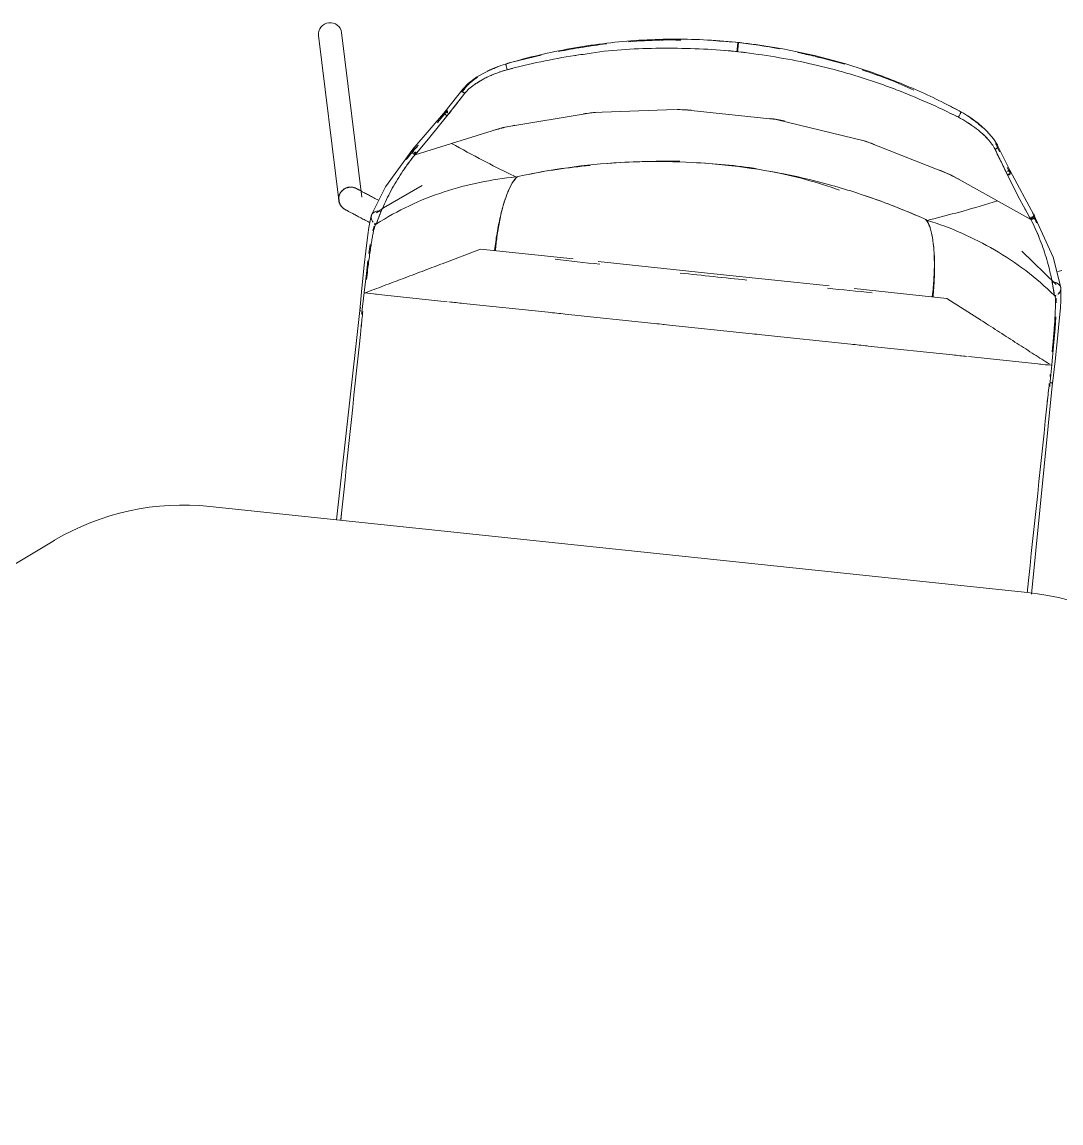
# Model space of a CAD drawing. Header units: millimetres. Extents: x 90978 to 295199, y -4084 to 97293.
# Drawn here: x 159467 to 160166, y 29326 to 30067 of the extents above; entities that cross this region are included whole.
import ezdxf

# ---------------------------------------------------------------- set-up
doc = ezdxf.new("R2010")
doc.units = ezdxf.units.MM
doc.header["$MEASUREMENT"] = 0
doc.layers.add('I-FURN', color=8, linetype='CONTINUOUS', lineweight=9)

msp = doc.modelspace()

# ---------------------------------------------------------------- linework, layer by layer
at = {"layer": 'I-FURN'}
for p, q in [((159666.91, 30058.28), (159680.49, 29947.44)), ((159695.97, 29949.33), (159682.39, 30060.18)), ((159948.39, 30047.48), (159948.42, 30047.79)), ((159948.42, 30047.79), (159948.48, 30048.28)), ((159948.48, 30048.28), (159948.54, 30048.92)), ((159948.54, 30048.92), (159948.62, 30049.67)), ((159948.62, 30049.67), (159948.71, 30050.47)), ((159948.71, 30050.47), (159948.79, 30051.27)), ((159948.79, 30051.27), (159948.87, 30052.01)), ((159948.88, 30047.74), (159948.84, 30047.43)), ((159948.87, 30052.01), (159948.93, 30052.66)), ((159948.93, 30048.23), (159948.88, 30047.74)), ((159948.93, 30052.66), (159948.99, 30053.15)), ((159949, 30048.87), (159948.93, 30048.23)), ((159948.99, 30053.15), (159949.02, 30053.46)), ((159949.08, 30049.62), (159949, 30048.87)), ((159949.02, 30053.46), (159949.03, 30053.56)), ((159949.16, 30050.42), (159949.08, 30049.62)), ((159949.24, 30051.22), (159949.16, 30050.42)), ((159949.32, 30051.97), (159949.24, 30051.22)), ((159949.39, 30052.61), (159949.32, 30051.97)), ((159949.44, 30053.1), (159949.39, 30052.61)), ((159949.48, 30053.41), (159949.44, 30053.1)), ((159949.49, 30053.52), (159949.48, 30053.41)), ((159782.54, 30035.17), (159777.63, 30032.72)), ((159787.59, 30037.27), (159782.54, 30035.17)), ((159792.79, 30039.02), (159792.82, 30038.92)), ((159792.82, 30038.92), (159792.87, 30038.71)), ((159792.87, 30038.71), (159792.96, 30038.4)), ((159792.96, 30038.4), (159793.06, 30038.02)), ((159793.06, 30038.02), (159793.18, 30037.58)), ((159793.18, 30037.58), (159793.31, 30037.11)), ((159793.31, 30037.11), (159793.45, 30036.64)), ((159793.45, 30036.64), (159793.57, 30036.19)), ((159793.57, 30036.19), (159793.68, 30035.8)), ((159793.68, 30035.8), (159793.77, 30035.49)), ((159793.77, 30035.49), (159793.83, 30035.27)), ((159793.83, 30035.27), (159793.86, 30035.16)), ((159767.65, 30025.94), (159763.98, 30022.01)), ((159773.21, 30030.08), (159767.65, 30025.94)), ((159777.63, 30032.72), (159773.21, 30030.08)), ((159764.02, 30022.08), (159752.17, 30007.03)), ((159753.06, 30003.66), (159765.41, 30019.46)), ((159765.81, 30023.23), (159763.43, 30020.18)), ((159763.78, 30021.59), (159763.74, 30021.19)), ((159763.93, 30021.95), (159763.78, 30021.59)), ((159763.81, 30020.78), (159763.99, 30020.39)), ((159764.18, 30022.25), (159763.93, 30021.95)), ((159763.99, 30020.39), (159764.26, 30020.04)), ((159764.51, 30022.46), (159764.18, 30022.25)), ((159764.26, 30020.04), (159764.61, 30019.76)), ((159764.9, 30022.57), (159764.51, 30022.46)), ((159764.61, 30019.76), (159765, 30019.56)), ((159765.32, 30022.58), (159764.9, 30022.57)), ((159765, 30019.56), (159765.43, 30019.46)), ((159752.28, 30007.17), (159730.44, 29981.61)), ((159741.85, 29989.77), (159753.06, 30003.66)), ((159753.4, 30007.5), (159747.2, 29999.82)), ((159751.9, 30005.65), (159751.85, 30006.07)), ((159751.9, 30006.49), (159752.06, 30006.86)), ((159752.07, 30005.24), (159751.9, 30005.65)), ((159751.94, 30006.2), (159752, 30005.77)), ((159752.15, 30006.99), (159752, 30006.61)), ((159752, 30005.77), (159752.17, 30005.36)), ((159752.06, 30006.86), (159752.31, 30007.18)), ((159752.33, 30004.87), (159752.07, 30005.24)), ((159752.41, 30007.3), (159752.15, 30006.99)), ((159752.17, 30005.36), (159752.42, 30004.99)), ((159752.31, 30007.18), (159752.65, 30007.41)), ((159752.67, 30004.56), (159752.33, 30004.87)), ((159752.74, 30007.54), (159752.41, 30007.3)), ((159752.42, 30004.99), (159752.76, 30004.69)), ((159753.07, 30004.34), (159752.67, 30004.56)), ((159752.76, 30004.69), (159753.16, 30004.46)), ((159753.5, 30004.22), (159753.07, 30004.34)), ((159753.16, 30004.46), (159753.59, 30004.34)), ((159753.47, 30007.59), (159753.48, 30005.86)), ((159753.58, 30006.02), (159753.57, 30007.71)), ((159851.69, 30006.35), (159790.81, 29996.21)), ((159907.15, 30008.39), (159851.69, 30006.35)), ((159913.42, 30008.2), (159907.78, 30008.37)), ((159974.85, 30001.72), (159913.42, 30008.2)), ((160097.41, 30003.17), (160097.47, 30003.27)), ((160097.47, 30003.27), (160097.57, 30003.47)), ((160097.57, 30003.47), (160097.72, 30003.76)), ((160097.72, 30003.76), (160097.91, 30004.12)), ((160097.91, 30004.12), (160098.13, 30004.53)), ((160098.13, 30004.53), (160098.35, 30004.96)), ((160098.35, 30004.96), (160098.58, 30005.39)), ((160098.58, 30005.39), (160098.79, 30005.8)), ((160098.79, 30005.8), (160098.97, 30006.16)), ((160098.97, 30006.16), (160099.12, 30006.44)), ((160099.12, 30006.44), (160099.22, 30006.63)), ((160099.22, 30006.63), (160099.26, 30006.72)), ((160103.98, 30003.93), (160108.49, 30000.82)), ((159790.81, 29996.21), (159731.93, 29977.97)), ((160034.85, 29987.05), (159974.85, 30001.72)), ((160108.49, 30000.82), (160112.78, 29997.4)), ((160112.78, 29997.4), (160116.56, 29993.9)), ((159731.93, 29977.97), (159741.85, 29989.77)), ((160116.56, 29993.9), (160121.12, 29988.69)), ((160121.12, 29988.69), (160123.9, 29984.08)), ((159730.44, 29981.61), (159711.94, 29956.35)), ((159729.99, 29980.83), (159730.19, 29981.27)), ((159730.19, 29981.27), (159731.04, 29979.73)), ((159733.49, 29983.53), (159732.22, 29982.08)), ((160092.27, 29964.44), (160034.85, 29987.05)), ((160124.85, 29975.92), (160121.96, 29981.88)), ((160122.38, 29985.63), (160125.07, 29980.1)), ((160123.83, 29984.24), (160132.44, 29966.74)), ((159729.9, 29980.36), (159729.99, 29980.83)), ((159729.92, 29979.88), (159729.9, 29980.36)), ((159730.05, 29979.42), (159729.92, 29979.88)), ((159730.28, 29978.99), (159730.05, 29979.42)), ((159731.01, 29978.36), (159730.61, 29978.64)), ((159731.46, 29978.19), (159731.01, 29978.36)), ((159731.24, 29979.37), (159731.94, 29978.11)), ((159731.94, 29978.11), (159731.46, 29978.19)), ((159731.94, 29978.11), (159732.07, 29979.91)), ((159731.94, 29978.11), (159732.07, 29979.91)), ((159731.94, 29978.11), (159732.02, 29979.88)), ((159732.02, 29979.88), (159731.94, 29978.11)), ((160130.76, 29963.86), (160127.95, 29969.55)), ((160130.35, 29969.41), (160131.22, 29967.68)), ((160131.1, 29967.92), (160130.78, 29966.47)), ((160131.22, 29967.68), (160132.27, 29965.58)), ((160132.15, 29967.29), (160131.87, 29967.58)), ((160132.33, 29966.92), (160132.15, 29967.29)), ((160132.25, 29967.12), (160148.28, 29937.58)), ((160132.41, 29966.52), (160132.33, 29966.92)), ((160132.37, 29966.11), (160132.41, 29966.52)), ((160146.06, 29934.33), (160092.27, 29964.44)), ((160130.37, 29964.63), (160130.82, 29964.67)), ((160138.82, 29947.93), (160130.76, 29963.86)), ((160130.82, 29964.67), (160131.25, 29964.8)), ((160131.25, 29964.8), (160131.65, 29965.03)), ((160131.65, 29965.03), (160131.98, 29965.33)), ((160131.98, 29965.33), (160132.23, 29965.7)), ((159681.12, 29951.29), (159681.25, 29951.59)), ((159681.25, 29951.59), (159681.39, 29951.87)), ((159681.39, 29951.87), (159681.43, 29951.95)), ((159681.43, 29951.95), (159681.58, 29952.23)), ((159681.58, 29952.23), (159681.75, 29952.5)), ((159681.75, 29952.5), (159681.93, 29952.77)), ((159681.93, 29952.77), (159682.12, 29953.03)), ((159682.12, 29953.03), (159682.31, 29953.28)), ((159682.31, 29953.28), (159682.52, 29953.52)), ((159682.52, 29953.52), (159682.74, 29953.76)), ((159682.74, 29953.76), (159682.97, 29953.98)), ((159682.97, 29953.98), (159683.2, 29954.2)), ((159683.2, 29954.2), (159683.45, 29954.4)), ((159683.45, 29954.4), (159683.7, 29954.6)), ((159683.7, 29954.6), (159683.96, 29954.79)), ((159683.96, 29954.79), (159684.23, 29954.96)), ((159684.23, 29954.96), (159684.5, 29955.13)), ((159684.5, 29955.13), (159684.78, 29955.28)), ((159684.78, 29955.28), (159685.07, 29955.42)), ((159685.07, 29955.42), (159685.36, 29955.56)), ((159685.36, 29955.56), (159685.66, 29955.68)), ((159685.66, 29955.68), (159685.96, 29955.78)), ((159685.96, 29955.78), (159686.26, 29955.88)), ((159686.26, 29955.88), (159686.57, 29955.96)), ((159686.57, 29955.96), (159686.89, 29956.03)), ((159686.89, 29956.03), (159687.2, 29956.09)), ((159687.2, 29956.09), (159687.52, 29956.13)), ((159687.52, 29956.13), (159687.84, 29956.17)), ((159687.84, 29956.17), (159688.15, 29956.19)), ((159688.15, 29956.19), (159688.47, 29956.19)), ((159688.47, 29956.19), (159688.79, 29956.19)), ((159688.79, 29956.19), (159689.11, 29956.17)), ((159689.11, 29956.17), (159689.43, 29956.14)), ((159689.43, 29956.14), (159689.75, 29956.09)), ((159689.75, 29956.09), (159690.06, 29956.04)), ((159690.06, 29956.04), (159690.38, 29955.97)), ((159690.38, 29955.97), (159690.69, 29955.89)), ((159690.69, 29955.89), (159690.99, 29955.79)), ((159690.99, 29955.79), (159691.29, 29955.69)), ((159691.29, 29955.69), (159691.59, 29955.57)), ((159691.59, 29955.57), (159691.88, 29955.44)), ((159691.88, 29955.44), (159692.17, 29955.3)), ((159692.17, 29955.3), (159692.25, 29955.26)), ((159692.25, 29955.25), (159692.25, 29955.26)), ((159692.25, 29955.26), (159692.26, 29955.25)), ((159692.29, 29955.23), (159692.25, 29955.25)), ((159692.26, 29955.25), (159692.32, 29955.22)), ((159692.37, 29955.19), (159692.29, 29955.23)), ((159692.32, 29955.22), (159692.4, 29955.17)), ((159692.47, 29955.14), (159692.37, 29955.19)), ((159692.4, 29955.17), (159692.44, 29955.15)), ((159692.61, 29955.06), (159692.47, 29955.14)), ((159692.79, 29954.97), (159692.61, 29955.06)), ((159693, 29954.86), (159692.79, 29954.97)), ((159693.24, 29954.73), (159693, 29954.86)), ((159693.51, 29954.58), (159693.24, 29954.73)), ((159693.82, 29954.42), (159693.51, 29954.58)), ((159694.15, 29954.24), (159693.82, 29954.42)), ((159694.52, 29954.05), (159694.15, 29954.24)), ((159694.92, 29953.83), (159694.52, 29954.05)), ((159695.35, 29953.6), (159694.92, 29953.83)), ((159695.81, 29953.36), (159695.35, 29953.6)), ((159696.3, 29953.1), (159695.81, 29953.36)), ((159696.81, 29952.83), (159696.3, 29953.1)), ((159697.35, 29952.54), (159696.81, 29952.83)), ((159697.92, 29952.24), (159697.35, 29952.54)), ((159698.51, 29951.92), (159697.92, 29952.24)), ((159699.13, 29951.59), (159698.51, 29951.92)), ((159699.77, 29951.25), (159699.13, 29951.59)), ((159711.94, 29956.35), (159702.62, 29937.47)), ((159736.55, 29957.14), (159710.59, 29942.25)), ((159680.49, 29948.18), (159680.5, 29948.5)), ((159680.5, 29947.86), (159680.49, 29948.18)), ((159680.5, 29948.5), (159680.51, 29948.82)), ((159680.52, 29947.54), (159680.5, 29947.86)), ((159680.51, 29948.82), (159680.55, 29949.14)), ((159680.55, 29947.22), (159680.52, 29947.54)), ((159680.55, 29949.14), (159680.59, 29949.45)), ((159680.59, 29946.9), (159680.55, 29947.22)), ((159680.59, 29949.45), (159680.65, 29949.77)), ((159680.65, 29946.59), (159680.59, 29946.9)), ((159680.65, 29949.77), (159680.72, 29950.08)), ((159680.72, 29946.28), (159680.65, 29946.59)), ((159680.72, 29950.08), (159680.8, 29950.39)), ((159680.8, 29945.97), (159680.72, 29946.28)), ((159680.8, 29950.39), (159680.89, 29950.7)), ((159680.9, 29945.66), (159680.8, 29945.97)), ((159680.89, 29950.7), (159681, 29951)), ((159681.01, 29945.36), (159680.9, 29945.66)), ((159681, 29951), (159681.12, 29951.29)), ((159681.13, 29945.06), (159681.01, 29945.36)), ((159681.26, 29944.77), (159681.13, 29945.06)), ((159681.4, 29944.49), (159681.26, 29944.77)), ((159681.55, 29944.21), (159681.4, 29944.49)), ((159681.72, 29943.93), (159681.55, 29944.21)), ((159700.44, 29950.9), (159699.77, 29951.25)), ((159701.12, 29950.54), (159700.44, 29950.9)), ((159701.82, 29950.16), (159701.12, 29950.54)), ((159702.55, 29949.78), (159701.82, 29950.16)), ((159703.29, 29949.38), (159702.55, 29949.78)), ((159704.04, 29948.98), (159703.29, 29949.38)), ((159704.82, 29948.57), (159704.04, 29948.98)), ((159705.6, 29948.15), (159704.82, 29948.57)), ((159706.4, 29947.72), (159705.6, 29948.15)), ((159707.21, 29947.29), (159706.4, 29947.72)), ((160146.06, 29934.33), (160138.82, 29947.93)), ((159681.89, 29943.66), (159681.72, 29943.93)), ((159682.08, 29943.4), (159681.89, 29943.66)), ((159682.28, 29943.15), (159682.08, 29943.4)), ((159682.48, 29942.91), (159682.28, 29943.15)), ((159682.7, 29942.67), (159682.48, 29942.91)), ((159682.93, 29942.44), (159682.7, 29942.67)), ((159683.16, 29942.23), (159682.93, 29942.44)), ((159683.4, 29942.02), (159683.16, 29942.23)), ((159683.65, 29941.82), (159683.4, 29942.02)), ((159683.91, 29941.63), (159683.65, 29941.82)), ((159684.18, 29941.45), (159683.91, 29941.63)), ((159684.45, 29941.29), (159684.18, 29941.45)), ((159684.73, 29941.13), (159684.45, 29941.29)), ((159684.76, 29941.11), (159684.73, 29941.13)), ((159684.73, 29941.13), (159684.73, 29941.13)), ((159684.73, 29941.13), (159684.75, 29941.12)), ((159684.75, 29941.12), (159684.8, 29941.09)), ((159684.83, 29941.08), (159684.76, 29941.11)), ((159684.8, 29941.09), (159684.89, 29941.05)), ((159684.92, 29941.03), (159684.83, 29941.08)), ((159684.89, 29941.05), (159685.01, 29940.98)), ((159685.01, 29940.98), (159685.16, 29940.9)), ((159685.16, 29940.9), (159685.35, 29940.8)), ((159685.35, 29940.8), (159685.57, 29940.69)), ((159685.57, 29940.69), (159685.82, 29940.55)), ((159685.82, 29940.55), (159686.1, 29940.4)), ((159686.1, 29940.4), (159686.42, 29940.23)), ((159686.42, 29940.23), (159686.77, 29940.05)), ((159686.77, 29940.05), (159687.15, 29939.84)), ((159687.15, 29939.84), (159687.56, 29939.62)), ((159687.56, 29939.62), (159688, 29939.39)), ((159688, 29939.39), (159688.47, 29939.14)), ((159688.47, 29939.14), (159688.97, 29938.88)), ((159688.97, 29938.88), (159689.49, 29938.6)), ((159689.49, 29938.6), (159690.05, 29938.3)), ((159690.05, 29938.3), (159690.62, 29938)), ((159690.62, 29938), (159691.23, 29937.68)), ((159691.23, 29937.68), (159691.85, 29937.34)), ((159691.85, 29937.34), (159692.5, 29937)), ((159692.5, 29937), (159693.17, 29936.64)), ((159693.17, 29936.64), (159693.86, 29936.27)), ((159702.38, 29936.94), (159700.73, 29928.92)), ((159702.85, 29937.88), (159702.38, 29936.94)), ((159702.44, 29936.94), (159702.88, 29938)), ((159703.22, 29938.37), (159702.85, 29937.88)), ((159703.66, 29938.83), (159703.22, 29938.37)), ((159704.75, 29939.57), (159703.66, 29938.83)), ((159706.1, 29940), (159704.75, 29939.57)), ((159710.59, 29942.25), (159706.01, 29938.81)), ((159707.59, 29940.05), (159706.1, 29940)), ((159709.09, 29939.66), (159707.59, 29940.05)), ((160146.08, 29934.47), (160148.45, 29937.19)), ((160148.28, 29937.58), (160161.11, 29909.02)), ((160148.45, 29937.19), (160148.55, 29936.72)), ((160148.55, 29936.72), (160148.55, 29936.24)), ((159693.86, 29936.27), (159694.57, 29935.89)), ((159694.57, 29935.89), (159695.3, 29935.51)), ((159695.3, 29935.51), (159696.05, 29935.11)), ((159696.05, 29935.11), (159696.81, 29934.7)), ((159696.81, 29934.7), (159697.59, 29934.29)), ((159697.59, 29934.29), (159698.38, 29933.87)), ((159698.38, 29933.87), (159699.19, 29933.44)), ((159699.19, 29933.44), (159700, 29933.01)), ((159700, 29933.01), (159700.83, 29932.57)), ((159700.83, 29932.57), (159701.66, 29932.12)), ((159702.46, 29934.62), (159702.3, 29935.78)), ((159702.92, 29933.53), (159702.46, 29934.62)), ((159703.4, 29926.75), (159704.24, 29929.77)), ((159704.64, 29930.74), (159705.18, 29931.48)), ((160146.33, 29936.26), (160146.08, 29934.46)), ((160146.33, 29936.26), (160146.08, 29934.46)), ((160146.38, 29936.21), (160146.08, 29934.47)), ((160146.57, 29934.44), (160146.08, 29934.47)), ((160146.09, 29934.46), (160146.37, 29936.22)), ((160147.05, 29934.52), (160146.57, 29934.44)), ((160147.5, 29934.71), (160147.05, 29934.52)), ((160147.89, 29934.99), (160147.5, 29934.71)), ((160148.2, 29935.35), (160147.89, 29934.99)), ((160148.43, 29935.78), (160148.2, 29935.35)), ((160148.55, 29936.24), (160148.43, 29935.78)), ((159700.03, 29924.03), (159698.67, 29913.03)), ((159700.73, 29928.92), (159700.03, 29924.03)), ((159700.84, 29911.56), (159701.7, 29917.51)), ((159750.03, 29904.56), (159775.96, 29914.36)), ((159775.96, 29914.36), (159838.3, 29907.79)), ((159698.67, 29913.03), (159697.61, 29903.53)), ((160163.25, 29890.61), (160140.07, 29912.99)), ((160161.11, 29909.02), (160166.29, 29888.61)), ((159697.61, 29903.53), (159696.05, 29888.22)), ((159699.09, 29897.97), (159700.16, 29906.52)), ((159855.13, 29906.02), (159932.85, 29897.83)), ((160165.27, 29899.58), (160164.4, 29899.33)), ((160166.14, 29899.83), (160165.27, 29899.58)), ((160166.98, 29900.07), (160166.14, 29899.83)), ((159697.59, 29885.2), (159699.09, 29897.97)), ((159699.15, 29893.91), (159699.8, 29898.63)), ((159699.8, 29898.63), (159699.82, 29898.76)), ((159932.85, 29897.83), (160010.57, 29889.64)), ((160160.41, 29892.1), (160161.97, 29892.17)), ((160161.97, 29892.17), (160163.41, 29891.81)), ((159696.05, 29888.22), (159694.61, 29873.13)), ((159696.09, 29871.91), (159697.59, 29885.2)), ((160027.39, 29887.87), (160089.74, 29881.3)), ((160163.41, 29891.81), (160164.64, 29891.1)), ((160164.64, 29891.1), (160165.55, 29890.15)), ((160165.85, 29885.79), (160165.17, 29884.82)), ((160165.55, 29890.15), (160165.89, 29889.61)), ((160166.25, 29886.89), (160165.85, 29885.79)), ((160165.89, 29889.61), (160166.14, 29889.06)), ((160166.14, 29889.18), (160166.35, 29888.05)), ((160166.14, 29889.06), (160166.41, 29888.04)), ((160166.35, 29888.05), (160166.25, 29886.89)), ((160166.41, 29888.04), (160166.35, 29879.85)), ((159753.56, 29879.05), (159705.21, 29884.15)), ((159821.44, 29871.9), (159764.42, 29877.91)), ((160089.74, 29881.3), (160113.06, 29866.31)), ((160162.54, 29883.28), (160162.91, 29882.44)), ((160163.1, 29881.41), (160163.29, 29878.29)), ((160166.35, 29879.85), (160166.01, 29874.92)), ((159694.84, 29875.11), (159678.89, 29732.21)), ((159694.86, 29875.14), (159694.86, 29875.07)), ((159695.32, 29875.22), (159695.01, 29875.19)), ((159695.02, 29874.99), (159695.33, 29874.9)), ((159695.9, 29870.68), (159696.09, 29871.91)), ((159892.76, 29864.38), (159832.87, 29870.69)), ((160166.01, 29874.92), (160165.06, 29863.88)), ((159958.67, 29857.44), (159898.85, 29863.74)), ((160163.02, 29868.93), (160162.49, 29861.02)), ((160165.06, 29863.88), (160164.11, 29854.37)), ((160025.01, 29850.45), (159965.14, 29856.75)), ((160162.49, 29861.02), (160161.5, 29849.24)), ((160093.45, 29843.23), (160036.61, 29849.22)), ((160161.5, 29849.24), (160160.31, 29836.45)), ((160160.96, 29850.17), (160160.6, 29845.28)), ((160164.11, 29854.37), (160162.44, 29839.07)), ((160152.86, 29836.97), (160104.23, 29842.1)), ((160160.31, 29836.45), (160159, 29823.12)), ((160162.44, 29839.07), (160160.71, 29824.01)), ((160160.75, 29824.57), (160146.63, 29682.16)), ((160159, 29823.12), (160158.94, 29821.89)), ((160159.22, 29824.49), (160159.77, 29824.47)), ((160159.77, 29824.47), (160160.22, 29824.47)), ((160160.22, 29824.47), (160160.54, 29824.49)), ((160160.6, 29824.69), (160160.3, 29824.78)), ((160160.54, 29824.49), (160160.72, 29824.54)), ((160160.74, 29824.61), (160160.6, 29824.69)), ((160160.72, 29824.54), (160160.74, 29824.61)), ((159533.04, 29736.72), (159526.5, 29734.88)), ((159539.65, 29738.31), (159533.04, 29736.72)), ((159546.32, 29739.62), (159539.65, 29738.31)), ((159553.04, 29740.67), (159546.32, 29739.62)), ((159559.8, 29741.45), (159553.04, 29740.67)), ((159566.58, 29741.96), (159559.8, 29741.45)), ((159573.37, 29742.2), (159566.58, 29741.96)), ((159580.17, 29742.17), (159573.37, 29742.2)), ((159586.96, 29741.86), (159580.17, 29742.17)), ((159593.74, 29741.28), (159586.96, 29741.86)), ((160143.81, 29683.32), (159593.74, 29741.28)), ((159513.65, 29730.41), (159507.38, 29727.79)), ((159520.03, 29732.77), (159513.65, 29730.41)), ((159526.5, 29734.88), (159520.03, 29732.77)), ((159495.17, 29721.81), (159489.25, 29718.47)), ((159501.21, 29724.92), (159495.17, 29721.81)), ((159507.38, 29727.79), (159501.21, 29724.92)), ((159488.41, 29717.96), (158836.13, 29326.28)), ((159489.25, 29718.47), (159488.41, 29717.96)), ((160150.56, 29682.48), (160143.81, 29683.32)), ((160157.64, 29681.31), (160150.56, 29682.48)), ((160164.67, 29679.87), (160157.64, 29681.31)), ((160171.63, 29678.14), (160164.67, 29679.87))]:
    msp.add_line(p, q, dxfattribs=at)
for centre, major_axis, ratio, start_param, end_param in [((159674.65, 30059.23), (7.74, 0.95), 0.972413, 1.570796, 3.141593), ((159674.65, 30059.23), (7.74, 0.95), 0.972413, 0, 1.570796), ((159688.23, 29948.38), (7.74, 0.95), 0.972413, 1.570796, 3.665191), ((159688.68, 29948.09), (3.76, 7.06), 0.991026, 2.094395, 3.141593)]:
    msp.add_ellipse(centre, major_axis=major_axis, ratio=ratio, start_param=start_param, end_param=end_param, dxfattribs=at)
for points, knots in [([(160097.87, 30007.49), (160087.64, 30013.01), (160066.78, 30023.13), (160023.41, 30039.75), (159975.31, 30051.31), (159923.28, 30056.21), (159879.73, 30055.57), (159836.47, 30050.2), (159808.26, 30043.56), (159794.31, 30039.48)], [0, 0, 0, 0, 0.111111, 0.222222, 0.444444, 0.583333, 0.722222, 0.861111, 1, 1, 1, 1]), ([(159828.44, 30047.48), (159833.69, 30048.49), (159844.36, 30050.28), (159855.1, 30051.94), (159860.56, 30052.67)], [-0.7681843, -0.7681843, -0.7681843, -0.7681843, -0.6666667, -0.5624253, -0.5624253, -0.5624253, -0.5624253]), ([(159943.2, 30047.88), (159927.79, 30049.31), (159896.84, 30050.21), (159865.73, 30048.74), (159850.42, 30046.43)], [-0.9637993, -0.9637993, -0.9637993, -0.9637993, -0.6666667, -0.3692167, -0.3692167, -0.3692167, -0.3692167]), ([(159850.43, 30046.27), (159848.59, 30046.03), (159844.87, 30045.55), (159841.17, 30044.95), (159839.32, 30044.62)], [-0.36909277, -0.36909277, -0.36909277, -0.36909277, -0.33333333, -0.29717322, -0.29717322, -0.29717322, -0.29717322]), ([(160044.38, 30025.83), (160029.75, 30030.95), (159999.94, 30039.69), (159969.35, 30044.73), (159954, 30046.68)], [0.3692011, 0.3692011, 0.3692011, 0.3692011, 0.6666667, 0.963795, 0.963795, 0.963795, 0.963795]), ([(159765.41, 30019.46), (159766.1, 30020.37), (159767.89, 30022.22), (159770.99, 30024.66), (159773.9, 30026.6), (159776.29, 30028.03), (159778.86, 30029.42), (159781.6, 30030.75), (159784.49, 30032.02), (159787.12, 30033.04), (159788.79, 30033.62), (159789.43, 30033.83)], [0, 0, 0, 0, 0.1666667, 0.3333333, 0.4166667, 0.5, 0.5833333, 0.6666667, 0.75, 0.8333333, 0.8844325, 0.8844325, 0.8844325, 0.8844325]), ([(159781.63, 30030.74), (159783.5, 30031.61), (159787.46, 30033.24), (159791.71, 30034.56), (159793.86, 30035.16)], [0.6666667, 0.6666667, 0.6666667, 0.6666667, 0.8333333, 0.9999397, 0.9999397, 0.9999397, 0.9999397]), ([(159794.31, 30039.48), (159792.16, 30038.83), (159788.98, 30037.77), (159784.95, 30036.11), (159783.02, 30035.23), (159782.09, 30034.77)], [0, 0, 0, 0, 0.1666667, 0.25, 0.3333333, 0.3333333, 0.3333333, 0.3333333]), ([(159793.86, 30035.16), (159793.85, 30035.19), (159793.8, 30035.37), (159793.69, 30035.78), (159793.55, 30036.3), (159793.34, 30037.09), (159793.13, 30037.88), (159792.99, 30038.4), (159792.88, 30038.82), (159792.84, 30038.99), (159792.83, 30039.02)], [-1, -1, -1, -1, -0.833333, -0.75, -0.666667, -0.5, -0.333333, -0.25, -0.166667, 0, 0, 0, 0]), ([(160032.65, 30035.01), (160038.92, 30032.95), (160050.7, 30028.92), (160062.05, 30023.92), (160067.35, 30021.48)], [0.5416307, 0.5416307, 0.5416307, 0.5416307, 0.6666667, 0.777539, 0.777539, 0.777539, 0.777539]), ([(159774.04, 30030.26), (159773.4, 30029.84), (159772.06, 30028.92), (159770.18, 30027.5), (159767.86, 30025.54), (159766.51, 30024.15), (159765.81, 30023.23)], [0.595807, 0.595807, 0.595807, 0.595807, 0.6666667, 0.75, 0.8333333, 1, 1, 1, 1]), ([(159773.73, 30030.28), (159772.72, 30029.6), (159771.06, 30028.46), (159769.87, 30027.36), (159769.44, 30026.92)], [0.553552, 0.553552, 0.553552, 0.553552, 0.6666667, 0.7441692, 0.7441692, 0.7441692, 0.7441692]), ([(160054.95, 30021.98), (160053.19, 30022.65), (160049.68, 30023.94), (160046.16, 30025.23), (160044.41, 30025.87)], [0.29718056, 0.29718056, 0.29718056, 0.29718056, 0.33333333, 0.36907718, 0.36907718, 0.36907718, 0.36907718]), ([(159753.5, 30004.22), (159755.4, 30006.61), (159759.29, 30011.55), (159763.35, 30016.77), (159765.43, 30019.46)], [0, 0, 0, 0, 0.5, 0.9998542, 0.9998542, 0.9998542, 0.9998542]), ([(159763.74, 30021.19), (159763.73, 30021.46), (159763.83, 30021.85), (159764.16, 30022.25), (159764.49, 30022.46), (159764.88, 30022.58), (159765.17, 30022.59), (159765.31, 30022.57)], [-0.5, -0.5, -0.5, -0.5, -0.3333333, -0.25, -0.1666667, -0.0833333, 0, 0, 0, 0]), ([(160099.23, 30006.74), (160099.22, 30006.72), (160099.19, 30006.65), (160099.09, 30006.45), (160098.94, 30006.16), (160098.7, 30005.68), (160098.33, 30004.95), (160097.96, 30004.23), (160097.71, 30003.74), (160097.56, 30003.46), (160097.46, 30003.26), (160097.42, 30003.19), (160097.41, 30003.17)], [-1, -1, -1, -1, -0.916667, -0.833333, -0.75, -0.666667, -0.5, -0.333333, -0.25, -0.166667, -0.083333, 0, 0, 0, 0]), ([(160113.46, 29996.47), (160112.75, 29997.11), (160111.27, 29998.41), (160108.88, 30000.34), (160106.33, 30002.24), (160102.74, 30004.7), (160099.84, 30006.41), (160097.87, 30007.49)], [0.5, 0.5, 0.5, 0.5, 0.5833333, 0.6666667, 0.75, 0.8333333, 1, 1, 1, 1]), ([(160114.69, 29995.58), (160113.39, 29996.83), (160110.46, 29999.4), (160105.23, 30003.23), (160101.3, 30005.59), (160099.26, 30006.72)], [-0.4938391, -0.4938391, -0.4938391, -0.4938391, -0.3333333, -0.1666667, 0, 0, 0, 0]), ([(159798.65, 29997.79), (159795.41, 29997.07), (159790.75, 29996.02), (159786.14, 29994.8), (159784.74, 29994.42)], [-0.11702564, -0.11702564, -0.11702564, -0.11702564, -0.09090909, -0.07954338, -0.07954338, -0.07954338, -0.07954338]), ([(160097.42, 30003.18), (160099.4, 30002.15), (160102.31, 30000.52), (160105.93, 29998.14), (160108.49, 29996.3), (160110.89, 29994.43), (160113.12, 29992.53), (160115.15, 29990.63), (160116.37, 29989.39), (160116.95, 29988.77)], [0, 0, 0, 0, 0.1666667, 0.25, 0.3333333, 0.4166667, 0.5, 0.5833333, 0.6666667, 0.6666667, 0.6666667, 0.6666667]), ([(160097.42, 30003.17), (160099.4, 30002.14), (160103.31, 29999.96), (160106.75, 29997.55), (160108.45, 29996.3)], [-0.9998845, -0.9998845, -0.9998845, -0.9998845, -0.8333333, -0.6666667, -0.6666667, -0.6666667, -0.6666667]), ([(160116.95, 29988.76), (160118.1, 29987.53), (160120.11, 29985.1), (160121.48, 29982.92), (160121.96, 29981.88)], [0.6668845, 0.6668845, 0.6668845, 0.6668845, 0.8333333, 1, 1, 1, 1]), ([(159731.94, 29978.1), (159731.75, 29978.12), (159731.39, 29978.21), (159730.89, 29978.47), (159730.46, 29978.85), (159730.05, 29979.48), (159729.84, 29980.4), (159730.13, 29981.27), (159730.6, 29981.81), (159731.21, 29982.18), (159731.76, 29982.28), (159732.13, 29982.24)], [-1, -1, -1, -1, -0.916667, -0.833333, -0.75, -0.666667, -0.5, -0.333333, -0.25, -0.166667, 0, 0, 0, 0]), ([(159732.12, 29982.22), (159731.65, 29982.27), (159731.02, 29982.12), (159730.44, 29981.64), (159730.26, 29981.4), (159730.19, 29981.27)], [-1, -1, -1, -1, -0.4, -0.2, 0, 0, 0, 0]), ([(159795.8, 29964.9), (159789.74, 29967.88), (159776.58, 29974.55), (159763.46, 29981.62), (159756.39, 29985.54)], [-0.9105873, -0.9105873, -0.9105873, -0.9105873, -0.5, -0.0187537, -0.0187537, -0.0187537, -0.0187537]), ([(160121.91, 29981.97), (160122.2, 29981.94), (160122.65, 29982), (160123.19, 29982.28), (160123.52, 29982.57), (160123.78, 29982.92), (160123.94, 29983.31), (160123.96, 29983.58), (160123.96, 29983.71)], [-1, -1, -1, -1, -0.8333333, -0.75, -0.6666667, -0.5833333, -0.5, -0.4166667, -0.4166667, -0.4166667, -0.4166667]), ([(160124, 29983.62), (160124.01, 29983.49), (160123.96, 29983.09), (160123.67, 29982.58), (160123.22, 29982.2), (160122.82, 29981.99), (160122.38, 29981.88), (160122.09, 29981.87), (160121.95, 29981.89)], [-0.5833333, -0.5833333, -0.5833333, -0.5833333, -0.5, -0.3333333, -0.25, -0.1666667, -0.0833333, 0, 0, 0, 0]), ([(160121.95, 29981.88), (160123.43, 29978.79), (160126.36, 29972.75), (160129.18, 29967.04), (160130.56, 29964.26)], [0.0046679, 0.0046679, 0.0046679, 0.0046679, 0.5, 1, 1, 1, 1]), ([(159716.55, 29955.37), (159718.74, 29959.35), (159723.51, 29967.18), (159729, 29974.53), (159731.94, 29978.11)], [0.5, 0.5, 0.5, 0.5, 0.75, 0.9999587, 0.9999587, 0.9999587, 0.9999587]), ([(160076.59, 29933.79), (160065.84, 29938.7), (160044.01, 29947.63), (159998.96, 29961.96), (159940.77, 29972.92), (159881.57, 29974.33), (159834.96, 29969.76), (159812.17, 29965.68), (159801.05, 29963.24)], [0, 0, 0, 0, 0.125, 0.25, 0.5, 0.75, 0.875, 0.9953796, 0.9953796, 0.9953796, 0.9953796]), ([(159861.45, 29972.16), (159869.14, 29972.75), (159885.23, 29973.4), (159901.49, 29973.77), (159909.97, 29973.71)], [-0.7825093, -0.7825093, -0.7825093, -0.7825093, -0.7, -0.609839, -0.609839, -0.609839, -0.609839]), ([(159705.71, 29931.31), (159707.13, 29935.31), (159710.35, 29943.3), (159716.36, 29955.43), (159722.41, 29965.37), (159726.51, 29971.11), (159728, 29973.09)], [0, 0, 0, 0, 0.25, 0.5, 0.75, 0.8847092, 0.8847092, 0.8847092, 0.8847092]), ([(159794.37, 29953.04), (159794.55, 29953.46), (159795.75, 29956.26), (159797.54, 29959.76), (159799.14, 29961.59), (159799.69, 29962.18)], [-0.3616622, -0.3616622, -0.3616622, -0.3616622, -0.3333333, -0.1666667, -0.0806272, -0.0806272, -0.0806272, -0.0806272]), ([(159801.2, 29963.33), (159800.52, 29962.91), (159799.16, 29961.7), (159797.78, 29959.76), (159797.08, 29958.61), (159797.07, 29958.59)], [-1, -1, -1, -1, -0.8928571, -0.7857143, -0.7840531, -0.7840531, -0.7840531, -0.7840531]), ([(160132.41, 29965.33), (160132.35, 29965.2), (160132.18, 29964.95), (160131.85, 29964.63), (160131.32, 29964.33), (160130.86, 29964.24), (160130.56, 29964.26)], [-0.4166667, -0.4166667, -0.4166667, -0.4166667, -0.3333333, -0.25, -0.1666667, 0, 0, 0, 0]), ([(159708.37, 29938.28), (159709.06, 29939.96), (159711.5, 29945.65), (159714.4, 29951.36), (159716.55, 29955.37)], [0.1451812, 0.1451812, 0.1451812, 0.1451812, 0.25, 0.4999807, 0.4999807, 0.4999807, 0.4999807]), ([(159785.33, 29913.38), (159785.8, 29917.46), (159786.9, 29925.35), (159789.15, 29936.63), (159791.67, 29945.87), (159793.46, 29950.83), (159794.28, 29952.82)], [-1, -1, -1, -1, -0.8333333, -0.6666667, -0.5, -0.3665398, -0.3665398, -0.3665398, -0.3665398]), ([(160123.71, 29946.83), (160115.98, 29944.46), (160101.68, 29940.27), (160087.43, 29936.55), (160080.87, 29934.88)], [-0.9812423, -0.9812423, -0.9812423, -0.9812423, -0.5, -0.0894127, -0.0894127, -0.0894127, -0.0894127]), ([(159790.67, 29941.88), (159789.91, 29939.01), (159788.5, 29932.83), (159786.89, 29923), (159786.22, 29916.45), (159785.96, 29913.32)], [-0.4285714, -0.4285714, -0.4285714, -0.4285714, -0.2857143, -0.1428571, -0.0148421, -0.0148421, -0.0148421, -0.0148421]), ([(160148.45, 29937.19), (160148.38, 29937.4), (160148.18, 29937.81), (160147.72, 29938.21), (160147.37, 29938.38), (160147.22, 29938.43)], [-1, -1, -1, -1, -0.7, -0.4, -0.2, -0.2, -0.2, -0.2]), ([(159705.59, 29931.42), (159705.45, 29931.47), (159705.17, 29931.15), (159704.71, 29929.82), (159704.25, 29928.06), (159703.74, 29925.7), (159703.17, 29922.67), (159702.58, 29919.15), (159701.74, 29913.68), (159700.86, 29907.43), (159699.96, 29900.49), (159699.52, 29896.94), (159699.29, 29895.12)], [-0.9696726, -0.9696726, -0.9696726, -0.9696726, -0.875, -0.8125, -0.75, -0.6875, -0.625, -0.5625, -0.5, -0.375, -0.3125, -0.25, -0.25, -0.25, -0.25]), ([(160075.26, 29934.45), (160076.03, 29933.71), (160077.09, 29932.12), (160078.02, 29929.81), (160078.31, 29928.95)], [0, 0, 0, 0, 0.1428571, 0.2159417, 0.2159417, 0.2159417, 0.2159417]), ([(160075.85, 29934.28), (160076.52, 29933.34), (160077.89, 29930.68), (160079.64, 29924.62), (160080.9, 29916.08), (160081.48, 29905.84), (160081.33, 29894.33), (160080.77, 29886.38), (160080.37, 29882.28)], [-0.9667206, -0.9667206, -0.9667206, -0.9667206, -0.8333333, -0.6666667, -0.5, -0.3333333, -0.1666667, 0, 0, 0, 0]), ([(160146.08, 29934.46), (160148.21, 29930.35), (160152.08, 29922.01), (160155.03, 29913.38), (160156.4, 29909.02)], [-0.9999636, -0.9999636, -0.9999636, -0.9999636, -0.75, -0.5, -0.5, -0.5, -0.5]), ([(160161.98, 29883.23), (160161.43, 29887.43), (160159.94, 29895.92), (160156.6, 29909.04), (160152.9, 29919.58), (160150.3, 29925.64), (160149.47, 29927.47)], [-1, -1, -1, -1, -0.75, -0.5, -0.25, -0.1405219, -0.1405219, -0.1405219, -0.1405219]), ([(160081.14, 29910.14), (160081.22, 29908.25), (160081.29, 29903.93), (160081.14, 29898.11), (160080.83, 29892.93), (160080.44, 29888.16), (160080.03, 29884.61), (160079.74, 29882.36)], [0.5892526, 0.5892526, 0.5892526, 0.5892526, 0.6785714, 0.7857143, 0.8392857, 0.8928571, 0.9851475, 0.9851475, 0.9851475, 0.9851475]), ([(160156.4, 29909.02), (160157.71, 29904.67), (160159.37, 29898.44), (160160.44, 29892.4), (160160.74, 29890.62)], [-0.4999823, -0.4999823, -0.4999823, -0.4999823, -0.25, -0.1451812, -0.1451812, -0.1451812, -0.1451812]), ([(159698.03, 29884.91), (159702.21, 29886.49), (159708.53, 29888.88), (159717.06, 29892.1), (159723.49, 29894.54), (159729.99, 29896.99), (159736.56, 29899.47), (159743.14, 29901.96), (159747.52, 29903.62), (159749.71, 29904.44)], [-0.999743, -0.999743, -0.999743, -0.999743, -0.8333333, -0.75, -0.6666667, -0.5833333, -0.5, -0.4166667, -0.3333333, -0.3333333, -0.3333333, -0.3333333]), ([(159955.11, 29893.59), (159947.63, 29894.36), (159932.61, 29895.92), (159917.71, 29897.53), (159910.28, 29898.35)], [-0.5757065, -0.5757065, -0.5757065, -0.5757065, -0.5, -0.4241652, -0.4241652, -0.4241652, -0.4241652]), ([(160164.23, 29884.02), (160164.4, 29884.13), (160164.95, 29884.55), (160165.71, 29885.45), (160166.2, 29886.71), (160166.26, 29887.58), (160166.24, 29887.97)], [-0.8461538, -0.8461538, -0.8461538, -0.8461538, -0.8076923, -0.7115385, -0.6153846, -0.5384615, -0.5384615, -0.5384615, -0.5384615]), ([(160160.71, 29846.5), (160160.87, 29848.32), (160161.18, 29851.89), (160161.61, 29857.12), (160161.97, 29862), (160162.27, 29866.54), (160162.51, 29870.68), (160162.66, 29874.25), (160162.74, 29877.33), (160162.74, 29879.75), (160162.65, 29881.55), (160162.48, 29883), (160162.26, 29883.2), (160162.11, 29883.22)], [0.25, 0.25, 0.25, 0.25, 0.3125, 0.375, 0.4375, 0.5, 0.5625, 0.625, 0.6875, 0.75, 0.8125, 0.875, 0.9696726, 0.9696726, 0.9696726, 0.9696726]), ([(159695.08, 29872.76), (159694.96, 29872.81), (159694.65, 29872.96), (159694.54, 29873.2), (159694.81, 29873.35), (159695.1, 29873.38)], [-0.7, -0.7, -0.7, -0.7, -0.6, -0.4, -0.2, -0.2, -0.2, -0.2]), ([(159695.91, 29865), (159691.33, 29821.57), (159686.66, 29777.22), (159681.98, 29732.79), (159681.88, 29731.89)], [0.0344067, 0.0344067, 0.0344067, 0.0344067, 0.5, 0.5096049, 0.5096049, 0.5096049, 0.5096049]), ([(160113.35, 29866.12), (160115.31, 29864.86), (160119.25, 29862.33), (160125.18, 29858.52), (160131.08, 29854.73), (160136.92, 29850.97), (160142.71, 29847.25), (160149.99, 29842.57), (160155.29, 29839.16), (160158.68, 29836.98)], [-0.6666667, -0.6666667, -0.6666667, -0.6666667, -0.5833333, -0.5, -0.4166667, -0.3333333, -0.25, -0.1666667, -0.0170323, -0.0170323, -0.0170323, -0.0170323]), ([(160160.57, 29824.21), (160160.64, 29824.17), (160160.78, 29824.02), (160160.65, 29823.9), (160160.5, 29823.83)], [-0.7, -0.7, -0.7, -0.7, -0.6, -0.4, -0.4, -0.4, -0.4]), ([(160143.71, 29683.23), (160143.78, 29683.89), (160148.41, 29727.76), (160153.03, 29771.6), (160157.57, 29814.74)], [-0.5070943, -0.5070943, -0.5070943, -0.5070943, -0.5, -0.0351654, -0.0351654, -0.0351654, -0.0351654])]:
    msp.add_open_spline(points, degree=3, knots=knots, dxfattribs=at)
for points in [[(159897.11, 30055.11), (159901.62, 30055.25), (159906.13, 30055.21), (159910.63, 30055.08)], [(159875.53, 30053.91), (159882.58, 30054.48), (159889.65, 30055), (159896.72, 30055.1)], [(159932.48, 30054.74), (159938.16, 30054.44), (159943.83, 30054.04), (159949.49, 30053.52)], [(159940.87, 30048.1), (159945.52, 30047.7), (159950.15, 30047.19), (159954.77, 30046.6)], [(159948.83, 30047.32), (159946.97, 30047.52), (159945.11, 30047.7), (159943.25, 30047.87)], [(159949.03, 30053.56), (159958.42, 30052.45), (159967.76, 30051.02), (159977.05, 30049.29)], [(159839.29, 30044.7), (159824, 30042.35), (159808.85, 30039.16), (159793.86, 30035.16)], [(159794.28, 30039.43), (159801.71, 30041.5), (159809.19, 30043.3), (159816.7, 30044.92)], [(159839.29, 30044.71), (159843, 30045.28), (159846.72, 30045.8), (159850.44, 30046.27)], [(159953.95, 30046.75), (159952.1, 30046.97), (159950.24, 30047.17), (159948.38, 30047.37)], [(159989.4, 30046.8), (159993.14, 30045.98), (159996.87, 30045.1), (160000.6, 30044.2)], [(160000.97, 30044.12), (160007.64, 30042.47), (160014.32, 30040.79), (160020.94, 30038.93)], [(159792.79, 30039.02), (159790.56, 30038.34), (159786.23, 30036.85), (159782.24, 30035.06), (159780.37, 30034.12)], [(159790.32, 30034.12), (159791.48, 30034.49), (159792.67, 30034.84), (159793.86, 30035.17)], [(159792.83, 30039.02), (159793.31, 30039.16), (159793.79, 30039.3), (159794.27, 30039.43)], [(159793.86, 30035.17), (159795.01, 30035.48), (159796.16, 30035.78), (159797.32, 30036.08)], [(159771.76, 30025.14), (159774.29, 30026.9), (159777.34, 30028.62), (159780.67, 30030.27)], [(160044.37, 30025.84), (160047.93, 30024.6), (160051.47, 30023.35), (160054.98, 30022)], [(159765.43, 30019.46), (159765.29, 30019.47), (159765, 30019.54), (159764.6, 30019.74), (159764.25, 30020.03), (159763.97, 30020.38), (159763.85, 30020.64), (159763.81, 30020.78)], [(159765.32, 30022.58), (159764.98, 30022.15), (159764.64, 30021.72), (159764.31, 30021.29)], [(160097.41, 30003.17), (160083.59, 30010.21), (160069.43, 30016.48), (160054.97, 30021.97)], [(160090.93, 30011), (160093.26, 30009.83), (160095.58, 30008.64), (160097.89, 30007.43)], [(159746.86, 29999.49), (159748.97, 30002.05), (159751.15, 30004.72), (159753.39, 30007.48)], [(159854.47, 30006.53), (159851.36, 30006.24), (159848.27, 30005.91), (159845.18, 30005.54)], [(159917.7, 30008), (159914.4, 30008.16), (159911.1, 30008.28), (159907.8, 30008.36)], [(160091.24, 30006.26), (160093.3, 30005.25), (160095.36, 30004.22), (160097.42, 30003.18)], [(160097.9, 30007.43), (160098.34, 30007.2), (160098.79, 30006.97), (160099.23, 30006.74)], [(159980.39, 30000.71), (159977.14, 30001.32), (159973.89, 30001.89), (159970.63, 30002.42)], [(160108.46, 29996.29), (160111.77, 29993.81), (160114.97, 29991.12), (160116.94, 29988.76)], [(159732.24, 29982.36), (159730.04, 29979.87), (159727.95, 29977.32), (159725.97, 29974.7)], [(159732.13, 29982.24), (159732.77, 29982.96), (159733.42, 29983.7), (159734.08, 29984.45)], [(160041.06, 29984.93), (160038.11, 29985.92), (160035.14, 29986.88), (160032.17, 29987.81)], [(160125.1, 29980), (160124.3, 29981.64), (160123.49, 29983.31), (160122.67, 29985)], [(159728.58, 29973.86), (159729.67, 29975.29), (159730.79, 29976.71), (159731.94, 29978.11)], [(159734.28, 29980.83), (159733.49, 29979.9), (159732.71, 29978.99), (159731.94, 29978.11)], [(159805.27, 29964.2), (159819.95, 29967.26), (159834.76, 29969.33), (159849.68, 29970.79)], [(159918.52, 29972.77), (159933.19, 29971.97), (159947.97, 29970.95), (159962.38, 29968.35)], [(159971.07, 29966.71), (159986.94, 29963.89), (160002.29, 29959.28), (160017.51, 29954.11)], [(160097.84, 29961.49), (160093.57, 29963.6), (160089.26, 29965.65), (160084.92, 29967.63)], [(160131.22, 29967.68), (160130.93, 29968.26), (160130.63, 29968.84), (160130.34, 29969.43)], [(160131.23, 29967.66), (160131.59, 29966.96), (160131.95, 29966.25), (160132.3, 29965.55)], [(160132.05, 29967.21), (160132.16, 29967.13), (160132.35, 29966.92), (160132.53, 29966.56), (160132.59, 29966.29), (160132.59, 29966.15)], [(159705.71, 29931.31), (159712.98, 29935.94), (159727.85, 29944.18), (159751.29, 29953.43), (159775.3, 29959.74), (159791.49, 29962.21), (159799.65, 29963)], [(159795.87, 29964.94), (159797.13, 29964.29), (159798.39, 29963.64), (159799.65, 29963)], [(159800.94, 29963.22), (159800.55, 29963.13), (159800.16, 29963.05), (159799.77, 29962.96)], [(159795.17, 29954.93), (159794.9, 29954.35), (159794.63, 29953.74), (159794.37, 29953.1)], [(160029.42, 29952.17), (160043.7, 29947.55), (160057.69, 29942.09), (160071.45, 29936.12)], [(159792.42, 29947.83), (159791.98, 29946.47), (159791.53, 29945.03), (159791.11, 29943.53)], [(159702.54, 29936.82), (159702.33, 29936.09), (159702.34, 29934.56), (159703.06, 29933.04), (159703.67, 29932.55)], [(159705.71, 29931.31), (159706.53, 29933.62), (159707.41, 29935.93), (159708.36, 29938.25)], [(160146.08, 29934.46), (160144.82, 29936.76), (160143.54, 29939.08), (160142.19, 29941.58)], [(160147.29, 29938.41), (160147.46, 29938.35), (160147.78, 29938.18), (160148.16, 29937.8), (160148.42, 29937.34), (160148.55, 29936.82), (160148.54, 29936.28), (160148.38, 29935.75), (160148.08, 29935.28), (160147.68, 29934.88), (160147.19, 29934.6), (160146.64, 29934.45), (160146.27, 29934.44), (160146.08, 29934.46)], [(160147.84, 29936.59), (160148.65, 29935.08), (160149.44, 29933.56), (160150.19, 29932.03)], [(159704.61, 29931.81), (159704.96, 29931.6), (159705.33, 29931.43), (159705.72, 29931.31)], [(160076.71, 29933.8), (160078.08, 29934.17), (160079.44, 29934.54), (160080.81, 29934.92)], [(160076.71, 29933.8), (160084.53, 29931.33), (160099.84, 29925.54), (160122.01, 29914.37), (160143.01, 29900.43), (160155.83, 29889.27), (160161.98, 29883.23)], [(160147.96, 29930.7), (160147.35, 29931.96), (160146.73, 29933.21), (160146.08, 29934.46)], [(160079.41, 29924.98), (160079.55, 29924.36), (160079.69, 29923.71), (160079.81, 29923.03)], [(160080.61, 29917.47), (160080.76, 29916.12), (160080.88, 29914.72), (160080.98, 29913.27)], [(159856.07, 29904.23), (159845.99, 29905.35), (159836.01, 29906.48), (159826.05, 29907.62)], [(159705.92, 29884.07), (159703.22, 29884.35), (159700.59, 29884.63), (159698.03, 29884.9)], [(160039.44, 29885.11), (160029.43, 29886.09), (160019.35, 29887.07), (160009.24, 29888.06)], [(160160.83, 29890.56), (160161.28, 29888.1), (160161.66, 29885.66), (160161.98, 29883.23)], [(159754.59, 29878.94), (159757.85, 29878.6), (159761.12, 29878.25), (159764.4, 29877.91)], [(160161.97, 29883.23), (160162.38, 29883.27), (160162.78, 29883.35), (160163.16, 29883.49)], [(159695.57, 29861.77), (159695.95, 29865.34), (159696.32, 29868.91), (159696.7, 29872.49)], [(159821.46, 29871.9), (159825.25, 29871.5), (159829.05, 29871.1), (159832.86, 29870.69)], [(159892.77, 29864.38), (159894.97, 29864.15), (159897.17, 29863.92), (159899.37, 29863.68)], [(159958.6, 29857.44), (159960.78, 29857.21), (159962.95, 29856.98), (159965.13, 29856.75)], [(160025.02, 29850.44), (160028.8, 29850.05), (160032.56, 29849.65), (160036.31, 29849.25)], [(160093.46, 29843.23), (160096.73, 29842.89), (160099.99, 29842.54), (160103.24, 29842.2)], [(160159.82, 29836.24), (160157.25, 29836.51), (160154.66, 29836.78), (160151.95, 29837.07)], [(160159.05, 29828.75), (160159.09, 29829.17), (160159.13, 29829.6), (160159.17, 29830.02)], [(160158.54, 29823.89), (160158.11, 29819.82), (160157.68, 29815.75), (160157.25, 29811.67)], [(159681.88, 29731.9), (159682.07, 29733.66), (159682.26, 29735.42), (159682.44, 29737.18)], [(160144.19, 29687.73), (160144.03, 29686.23), (160143.87, 29684.73), (160143.72, 29683.23)]]:
    msp.add_open_spline(points, degree=3, dxfattribs=at)

doc.saveas('drawing.dxf')
